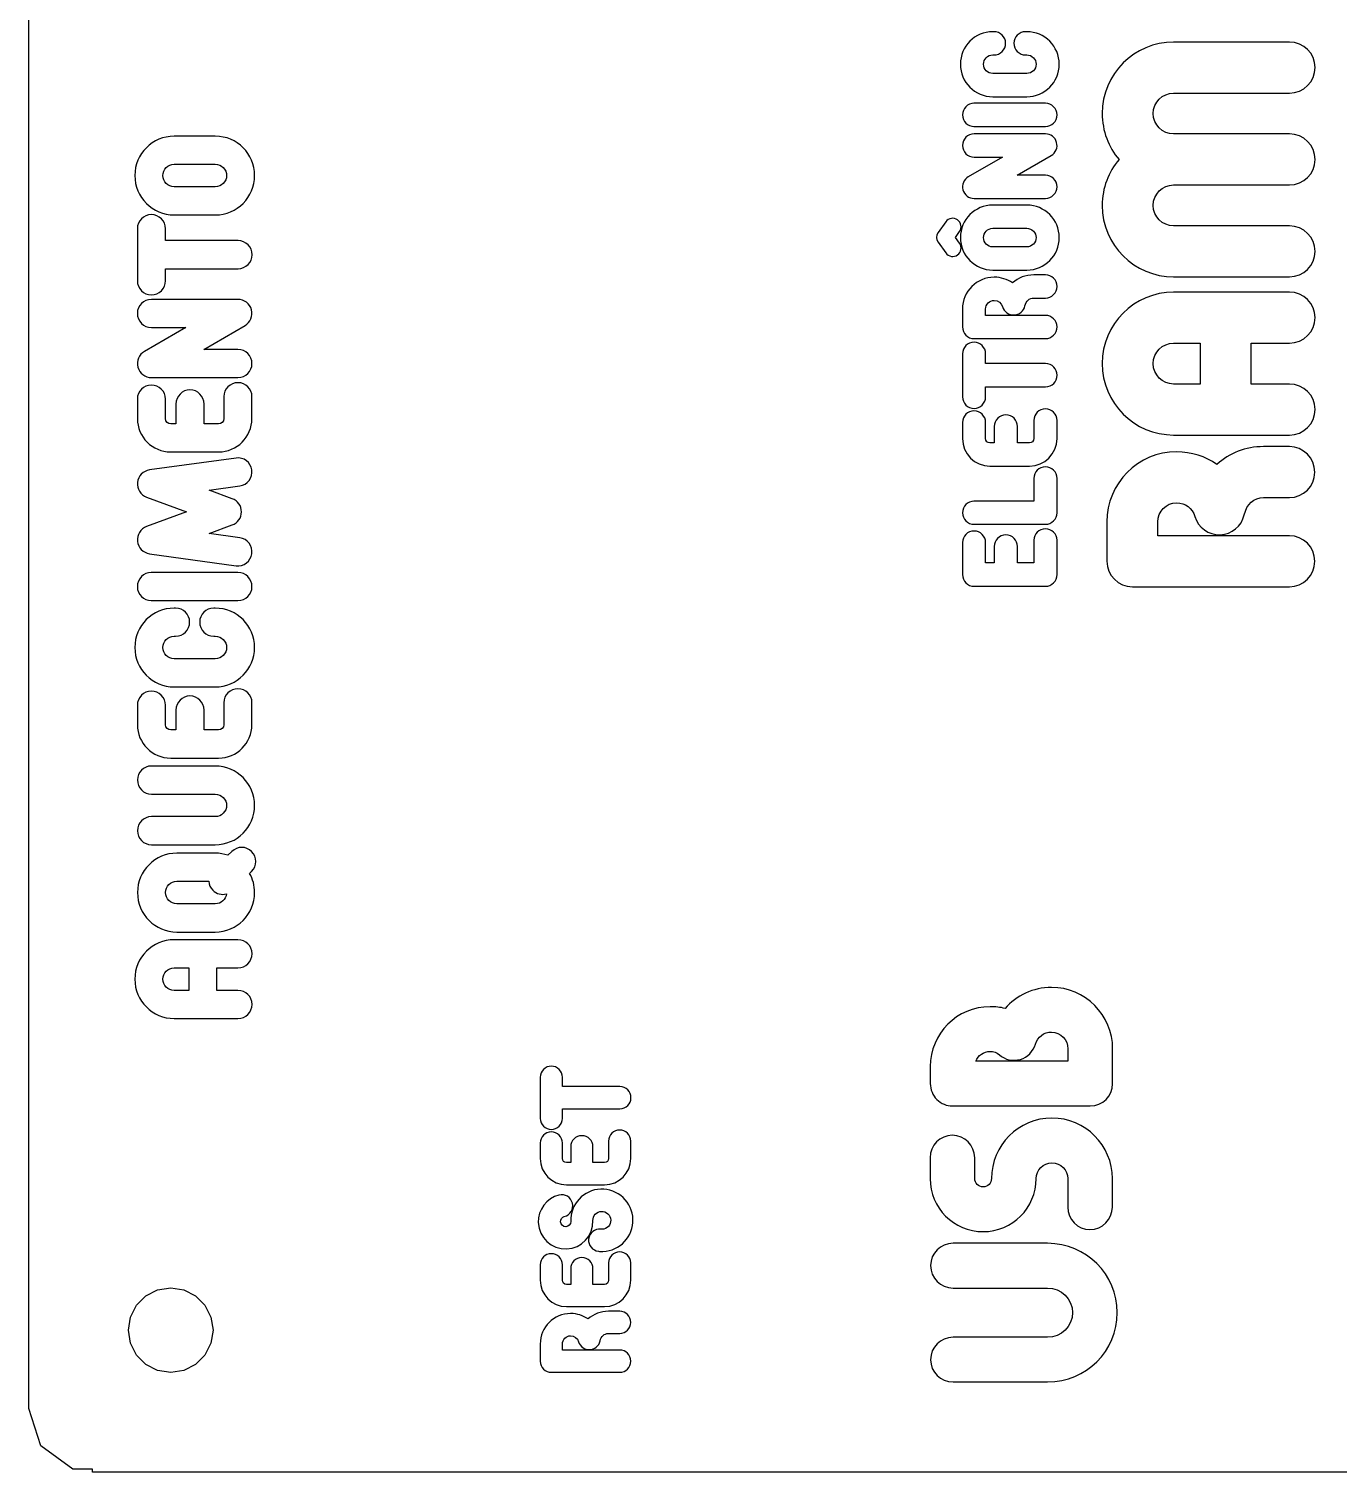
# Model space of a CAD drawing. Extents: x 0 to 215, y 0 to 110.
# Drawn here: x 105.6 to 167.4, y 0.1 to 68.3 of the extents above; entities that cross this region are included whole.
import ezdxf

# ---------------------------------------------------------------- set-up
doc = ezdxf.new("R2010")
doc.units = 0
doc.layers.get('0').update_dxf_attribs({"linetype": 'CONTINUOUS'})

msp = doc.modelspace()

# ---------------------------------------------------------------- linework, layer by layer
at = {"color": 7}
for points in [[(105.578241, 3.142869), (105.578241, 107.142861)], [(151.16479, 68.148922), (151.11211, 68.148922)], [(152.715934, 68.148922), (152.657398, 68.148922)], [(165.123018, 67.661437), (159.651432, 67.661437)], [(151.11211, 67.054338), (151.16479, 67.054338)], [(152.657398, 67.054338), (152.715934, 67.054338)], [(152.715934, 66.176333), (151.11211, 66.176333)], [(153.593938, 64.770976), (153.593938, 64.770976), (150.222393, 64.770976), (150.222393, 64.770976)], [(151.11211, 65.081754), (152.715934, 65.081754)], [(159.651432, 65.253941), (165.123018, 65.253941)], [(150.222393, 63.676395), (153.593938, 63.676395), (153.593938, 63.676395)], [(114.385593, 63.215698), (112.441765, 63.215698)], [(153.599792, 63.324737), (150.228249, 63.324737)], [(165.123018, 63.322793), (159.651432, 63.322793)], [(150.228249, 62.230152), (151.562819, 62.230152), (149.953139, 61.299465)], [(153.599792, 61.375561), (152.265222, 61.375561), (153.874902, 62.306248)], [(112.441765, 61.88907), (114.385593, 61.88907)], [(114.385593, 60.824928), (112.441765, 60.824928)], [(159.651432, 60.915293), (165.123018, 60.915293)], [(150.228249, 60.280979), (153.599792, 60.280979)], [(112.441765, 59.498301), (114.385593, 59.498301)], [(152.715934, 59.963341), (151.11211, 59.963341)], [(110.703668, 58.846954), (110.703668, 56.392338)], [(115.463924, 58.286509), (112.030296, 58.286509), (112.030296, 58.846954)], [(148.89368, 59.178992), (148.530773, 58.6756)], [(149.53755, 58.166356), (149.344388, 58.441463), (149.53755, 58.71072)], [(151.11211, 58.868762), (152.715934, 58.868762)], [(165.123018, 58.984142), (159.651432, 58.984142)], [(148.530773, 58.207331), (148.89368, 57.70394)], [(152.715934, 57.990751), (151.11211, 57.990751)], [(112.030296, 56.392338), (112.030296, 56.959878), (115.463924, 56.959878)], [(151.11211, 56.896172), (152.715934, 56.896172)], [(153.599792, 56.67027), (153.043723, 56.67027)], [(159.651432, 56.576643), (165.123018, 56.576643)], [(115.456829, 55.512095), (111.370528, 55.512095)], [(153.043723, 55.575685), (153.599792, 55.575685)], [(165.123018, 55.854676), (159.651432, 55.854676)], [(149.678032, 55.054737), (149.678032, 54.211852)], [(153.599792, 54.756219), (150.772611, 54.756219), (150.772611, 55.054737)], [(111.370528, 54.185464), (112.988023, 54.185464), (111.037097, 53.057476)], [(115.456829, 53.1497), (113.839335, 53.1497), (115.790261, 54.277692)], [(150.228249, 53.661635), (153.599792, 53.661635)], [(159.651432, 53.447177), (160.90024, 53.447177), (160.90024, 51.516029)], [(165.123018, 51.516029), (163.307739, 51.516029), (163.307739, 53.447177), (165.123018, 53.447177)], [(149.678032, 52.940481), (149.678032, 50.915214)], [(153.605648, 52.478065), (150.772611, 52.478065), (150.772611, 52.940481)], [(111.370528, 51.823072), (115.456829, 51.823072)], [(150.772611, 50.915214), (150.772611, 51.383483), (153.605648, 51.383483)], [(160.90024, 51.516029), (159.651432, 51.516029)], [(110.703668, 50.806929), (110.703668, 49.884674)], [(112.030296, 49.884674), (112.030296, 50.806929)], [(112.526894, 50.572817), (112.526894, 49.636375), (112.278595, 49.636375)], [(114.541667, 49.636375), (113.853525, 49.636375), (113.853525, 50.572817)], [(114.789966, 50.920438), (114.789966, 49.884674)], [(116.116597, 49.884674), (116.116597, 50.920438)], [(153.049577, 49.795848), (153.049577, 48.941253)], [(154.144159, 48.941253), (154.144159, 49.795848)], [(149.678032, 49.702192), (149.678032, 48.941253)], [(150.772611, 48.941253), (150.772611, 49.702192)], [(151.182349, 49.509031), (151.182349, 48.736385), (150.977479, 48.736385)], [(152.844709, 48.736385), (152.276931, 48.736385), (152.276931, 49.509031)], [(159.651432, 49.108529), (165.123018, 49.108529)], [(165.123018, 48.560166), (163.899957, 48.560166)], [(115.364602, 48.018548), (111.278303, 47.458102)], [(112.278595, 48.309744), (114.541667, 48.309744)], [(153.049577, 47.058752), (153.049577, 45.987586), (150.222393, 45.987586)], [(150.977479, 47.641804), (152.844709, 47.641804)], [(154.144159, 45.437366), (154.144159, 47.058752)], [(115.187248, 46.103094), (114.094729, 46.507468), (115.541959, 46.706107)], [(111.136416, 46.181131), (113.030587, 45.478799), (111.136416, 44.783561)], [(163.899957, 46.152666), (165.123018, 46.152666)], [(156.497223, 45.006853), (156.497223, 43.152949)], [(165.123018, 44.35026), (158.90472, 44.35026), (158.90472, 45.006853)], [(115.541959, 44.258586), (114.094729, 44.457225), (115.187248, 44.861599)], [(150.222393, 44.893004), (153.593938, 44.893004)], [(149.678032, 44.032559), (149.678032, 42.516532)], [(151.182349, 43.839395), (151.182349, 43.06675), (150.772611, 43.06675), (150.772611, 44.032559)], [(153.049577, 44.137919), (153.049577, 43.06675), (152.276931, 43.06675), (152.276931, 43.839395)], [(154.144159, 42.516532), (154.144159, 44.137919)], [(111.278303, 43.50659), (115.364602, 42.93905)], [(115.449734, 42.619143), (115.449734, 42.619143), (111.363433, 42.619143), (111.363433, 42.619143)], [(150.222393, 41.966317), (153.593938, 41.966317)], [(157.707409, 41.942763), (165.123018, 41.942763)], [(111.363433, 41.292515), (115.449734, 41.292515), (115.449734, 41.292515)], [(112.505612, 40.93525), (112.441765, 40.93525)], [(114.385593, 40.93525), (114.31465, 40.93525)], [(112.441765, 39.608622), (112.505612, 39.608622)], [(114.31465, 39.608622), (114.385593, 39.608622)], [(114.385593, 38.54448), (112.441765, 38.54448)], [(112.441765, 37.217852), (114.385593, 37.217852)], [(110.703668, 36.355122), (110.703668, 35.432867)], [(112.030296, 35.432867), (112.030296, 36.355122)], [(112.526894, 36.121013), (112.526894, 35.184568), (112.278595, 35.184568)], [(114.541667, 35.184568), (113.853525, 35.184568), (113.853525, 36.121013)], [(114.789966, 36.468631), (114.789966, 35.432867)], [(116.116597, 35.432867), (116.116597, 36.468631)], [(114.385593, 33.481388), (111.370528, 33.481388), (111.370528, 33.481388)], [(112.278595, 33.857938), (114.541667, 33.857938)], [(111.370528, 32.15476), (111.370528, 32.15476), (114.385593, 32.15476)], [(114.385593, 31.090619), (111.370528, 31.090619), (111.370528, 31.090619)], [(111.370528, 29.763991), (114.385593, 29.763991)], [(114.385593, 29.36549), (112.569462, 29.36549)], [(115.165962, 29.443528), (114.981513, 29.266171)], [(112.569462, 28.038862), (114.080539, 28.038862)], [(116.003087, 28.407764), (116.102407, 28.507083)], [(114.385593, 26.974721), (112.569462, 26.974721)], [(115.456829, 25.278636), (112.441765, 25.278636)], [(112.569462, 25.640998), (114.385593, 25.640998)], [(112.441765, 23.952008), (113.129907, 23.952008), (113.129907, 22.887867)], [(115.456829, 22.887867), (114.456538, 22.887867), (114.456538, 23.952008), (115.456829, 23.952008)], [(113.129907, 22.887867), (112.441765, 22.887867)], [(112.441765, 21.561239), (115.456829, 21.561239)], [(154.66121, 20.128126), (154.66121, 19.541103), (150.314987, 19.541103)], [(156.772232, 18.479948), (156.772232, 20.128126)], [(148.15881, 19.292748), (148.15881, 18.491237)], [(129.733201, 18.785532), (129.733201, 16.845362)], [(133.495788, 18.342556), (130.781798, 18.342556), (130.781798, 18.785532)], [(130.781798, 16.845362), (130.781798, 17.293982), (133.495788, 17.293982)], [(149.208676, 17.43007), (155.711076, 17.43007)], [(129.733201, 15.683312), (129.733201, 14.95436)], [(130.781798, 14.95436), (130.781798, 15.683312)], [(132.963065, 15.77303), (132.963065, 14.95436)], [(134.011662, 14.95436), (134.011662, 15.77303)], [(131.174312, 15.498287), (131.174312, 14.758103), (130.978027, 14.758103)], [(132.766808, 14.758103), (132.222881, 14.758103), (132.222881, 15.498287)], [(148.147518, 14.984614), (148.147518, 14.002481)], [(150.258543, 14.002481), (150.258543, 14.984614), (150.258543, 14.984614)], [(130.978027, 13.709506), (132.766808, 13.709506)], [(154.649921, 14.002481), (154.649921, 12.659103), (154.649921, 12.659103)], [(156.760943, 12.659103), (156.760943, 12.659103), (156.760943, 14.002481)], [(130.619153, 13.223378), (130.619153, 13.223378)], [(130.871488, 12.208423), (130.871488, 12.208423)], [(132.598603, 11.614091), (132.598603, 11.614091)], [(153.701651, 10.946353), (149.231251, 10.946353)], [(129.733201, 9.93357), (129.733201, 9.20459)], [(130.781798, 9.20459), (130.781798, 9.93357)], [(131.174312, 9.748517), (131.174312, 9.008333), (130.978027, 9.008333)], [(132.766808, 9.008333), (132.222881, 9.008333), (132.222881, 9.748517)], [(132.963065, 10.023289), (132.963065, 9.20459)], [(134.011662, 9.20459), (134.011662, 10.023289)], [(110.660239, 8.018879), (111.102242, 8.460867)], [(111.102242, 8.460867), (111.66024, 8.744867)], [(111.66024, 8.744867), (112.278242, 8.842855)], [(112.278242, 8.842855), (112.896241, 8.744867)], [(112.896241, 8.744867), (113.454242, 8.460867)], [(113.454242, 8.460867), (113.896242, 8.018879)], [(149.231251, 8.835331), (153.701651, 8.835331)], [(110.376242, 7.460869), (110.660239, 8.018879)], [(113.896242, 8.018879), (114.180242, 7.460869)], [(130.978027, 7.959765), (132.766808, 7.959765)], [(133.490143, 7.73774), (132.957477, 7.73774)], [(110.27824, 6.842859), (110.376242, 7.460869)], [(110.376242, 6.224877), (110.27824, 6.842859)], [(114.180242, 7.460869), (114.278241, 6.842859)], [(114.278241, 6.842859), (114.180242, 6.224877)], [(110.660239, 5.666867), (110.376242, 6.224877)], [(114.180242, 6.224877), (113.896242, 5.666867)], [(129.733201, 6.19009), (129.733201, 5.382624)], [(133.490143, 5.904114), (130.781798, 5.904114), (130.781798, 6.19009)], [(132.957477, 6.689144), (133.490143, 6.689144)], [(153.701651, 6.50982), (149.231251, 6.50982)], [(111.102242, 5.224879), (110.660239, 5.666867)], [(113.896242, 5.666867), (113.454242, 5.224879)], [(111.66024, 4.940879), (111.102242, 5.224879)], [(112.278242, 4.842863), (111.66024, 4.940879)], [(112.896241, 4.940879), (112.278242, 4.842863)], [(113.454242, 5.224879), (112.896241, 4.940879)], [(130.260279, 4.855518), (133.490143, 4.855518)], [(149.231251, 4.398797), (153.701651, 4.398797)], [(106.15124, 1.379855), (105.578241, 3.142869)], [(107.65124, 0.289856), (106.15124, 1.379855)], [(108.578241, 0.289856), (107.65124, 0.289856)], [(108.578241, 0.142875), (108.578241, 0.289856)], [(211.578241, 0.142875), (108.578241, 0.142875)]]:
    msp.add_lwpolyline(points, dxfattribs=at)
for points in [[(151.11211, 68.148922), (150.263369, 68.148922), (149.578523, 67.464074), (149.578523, 66.615335)], [(151.715007, 67.604555), (151.715007, 67.903079), (151.469163, 68.148922), (151.16479, 68.148922)], [(152.657398, 68.148922), (152.353024, 68.148922), (152.10718, 67.903079), (152.10718, 67.604555)], [(154.249518, 66.615335), (154.249518, 67.464074), (153.558816, 68.148922), (152.715934, 68.148922)], [(151.16479, 67.054338), (151.469163, 67.054338), (151.715007, 67.300181), (151.715007, 67.604555)], [(152.10718, 67.604555), (152.10718, 67.300181), (152.353024, 67.054338), (152.657398, 67.054338)], [(159.651432, 67.661437), (157.797528, 67.661437), (156.278357, 66.155141), (156.278357, 64.288365)], [(166.333204, 66.464126), (166.333204, 67.120716), (165.792483, 67.661437), (165.123018, 67.661437)], [(150.673105, 66.615335), (150.673105, 66.855326), (150.866266, 67.054338), (151.11211, 67.054338)], [(152.715934, 67.054338), (152.955921, 67.054338), (153.154939, 66.855326), (153.154939, 66.615335)], [(149.578523, 66.615335), (149.578523, 65.772453), (150.263369, 65.081754), (151.11211, 65.081754)], [(151.11211, 66.176333), (150.866266, 66.176333), (150.673105, 66.375348), (150.673105, 66.615335)], [(152.715934, 65.081754), (153.558816, 65.081754), (154.249518, 65.772453), (154.249518, 66.615335)], [(153.154939, 66.615335), (153.154939, 66.375348), (152.955921, 66.176333), (152.715934, 66.176333)], [(165.123018, 65.253941), (165.792483, 65.253941), (166.333204, 65.794664), (166.333204, 66.464126)], [(150.222393, 64.770976), (149.923875, 64.770976), (149.678032, 64.525133), (149.678032, 64.220756)], [(154.144159, 64.220756), (154.144159, 64.525133), (153.898315, 64.770976), (153.593938, 64.770976)], [(158.685857, 64.288365), (158.685857, 64.816211), (159.123586, 65.253941), (159.651432, 65.253941)], [(149.678032, 64.220756), (149.678032, 63.916385), (149.923875, 63.676395), (150.222393, 63.676395)], [(153.593938, 63.676395), (153.898315, 63.676395), (154.144159, 63.916385), (154.144159, 64.220756)], [(156.278357, 64.288365), (156.278357, 63.464412), (156.574467, 62.704822), (157.076563, 62.112607)], [(159.651432, 63.322793), (159.123586, 63.322793), (158.685857, 63.760519), (158.685857, 64.288365)], [(112.441765, 63.215698), (111.420191, 63.215698), (110.583063, 62.385668), (110.583063, 61.356999)], [(116.244294, 61.356999), (116.244294, 62.385668), (115.414262, 63.215698), (114.385593, 63.215698)], [(150.228249, 63.324737), (149.923875, 63.324737), (149.678032, 63.078893), (149.678032, 62.78037)], [(149.678032, 62.78037), (149.678032, 62.475996), (149.923875, 62.230152), (150.228249, 62.230152)], [(154.126599, 62.920852), (154.062207, 63.160839), (153.845635, 63.324737), (153.599792, 63.324737)], [(153.874902, 62.306248), (154.085623, 62.429167), (154.190985, 62.680864), (154.126599, 62.920852)], [(166.333204, 62.112607), (166.333204, 62.782069), (165.792483, 63.322793), (165.123018, 63.322793)], [(157.076563, 62.112607), (156.574467, 61.533261), (156.278357, 60.773677), (156.278357, 59.949718)], [(165.123018, 60.915293), (165.792483, 60.915293), (166.333204, 61.456014), (166.333204, 62.112607)], [(110.583063, 61.356999), (110.583063, 60.335425), (111.420191, 59.498301), (112.441765, 59.498301)], [(111.909694, 61.356999), (111.909694, 61.647863), (112.150898, 61.88907), (112.441765, 61.88907)], [(112.441765, 60.824928), (112.150898, 60.824928), (111.909694, 61.066135), (111.909694, 61.356999)], [(114.385593, 61.88907), (114.676459, 61.88907), (114.917663, 61.647863), (114.917663, 61.356999)], [(114.385593, 59.498301), (115.414262, 59.498301), (116.244294, 60.335425), (116.244294, 61.356999)], [(114.917663, 61.356999), (114.917663, 61.066135), (114.676459, 60.824928), (114.385593, 60.824928)], [(154.144159, 60.825343), (154.144159, 61.12972), (153.898315, 61.375561), (153.599792, 61.375561)], [(149.953139, 61.299465), (149.742418, 61.176546), (149.637059, 60.924849), (149.701445, 60.684862)], [(149.701445, 60.684862), (149.765834, 60.444877), (149.982408, 60.280979), (150.228249, 60.280979)], [(153.599792, 60.280979), (153.898315, 60.280979), (154.144159, 60.52682), (154.144159, 60.825343)], [(158.685857, 59.949718), (158.685857, 60.477567), (159.123586, 60.915293), (159.651432, 60.915293)], [(111.370528, 59.513817), (111.001627, 59.513817), (110.703668, 59.215858), (110.703668, 58.846954)], [(112.030296, 58.846954), (112.030296, 59.215858), (111.732337, 59.513817), (111.370528, 59.513817)], [(149.449753, 59.266794), (149.268296, 59.395563), (149.022452, 59.35459), (148.89368, 59.178992)], [(151.11211, 59.963341), (150.269225, 59.963341), (149.578523, 59.278497), (149.578523, 58.429756)], [(154.249518, 58.429756), (154.249518, 59.278497), (153.564672, 59.963341), (152.715934, 59.963341)], [(156.278357, 59.949718), (156.278357, 58.082945), (157.797528, 56.576643), (159.651432, 56.576643)], [(159.651432, 58.984142), (159.123586, 58.984142), (158.685857, 59.408997), (158.685857, 59.949718)], [(148.530773, 58.6756), (148.431264, 58.535118), (148.431264, 58.347813), (148.530773, 58.207331)], [(149.53755, 58.71072), (149.666325, 58.892175), (149.625352, 59.138016), (149.449753, 59.266794)], [(150.673105, 58.429756), (150.673105, 58.669747), (150.872119, 58.868762), (151.11211, 58.868762)], [(152.715934, 58.868762), (152.955921, 58.868762), (153.154939, 58.669747), (153.154939, 58.429756)], [(166.333204, 57.773957), (166.333204, 58.443422), (165.792483, 58.984142), (165.123018, 58.984142)], [(116.123689, 57.619646), (116.123689, 57.988547), (115.832825, 58.286509), (115.463924, 58.286509)], [(149.449753, 57.610285), (149.625352, 57.73906), (149.666325, 57.990757), (149.53755, 58.166356)], [(149.578523, 58.429756), (149.578523, 57.586874), (150.269225, 56.896172), (151.11211, 56.896172)], [(151.11211, 57.990751), (150.872119, 57.990751), (150.673105, 58.189772), (150.673105, 58.429756)], [(152.715934, 56.896172), (153.564672, 56.896172), (154.249518, 57.586874), (154.249518, 58.429756)], [(153.154939, 58.429756), (153.154939, 58.189772), (152.955921, 57.990751), (152.715934, 57.990751)], [(115.463924, 56.959878), (115.832825, 56.959878), (116.123689, 57.25784), (116.123689, 57.619646)], [(148.89368, 57.70394), (149.022452, 57.522483), (149.268296, 57.487366), (149.449753, 57.610285)], [(165.123018, 56.576643), (165.792483, 56.576643), (166.333204, 57.117369), (166.333204, 57.773957)], [(151.176496, 56.559058), (150.351171, 56.559058), (149.678032, 55.885918), (149.678032, 55.054737)], [(152.042794, 56.289798), (151.796953, 56.459549), (151.49843, 56.559058), (151.176496, 56.559058)], [(153.043723, 56.67027), (152.657398, 56.67027), (152.312048, 56.529788), (152.042794, 56.289798)], [(154.144159, 56.120053), (154.144159, 56.424426), (153.898315, 56.67027), (153.599792, 56.67027)], [(110.703668, 56.392338), (110.703668, 56.023437), (111.001627, 55.725475), (111.370528, 55.725475)], [(111.370528, 55.725475), (111.732337, 55.725475), (112.030296, 56.023437), (112.030296, 56.392338)], [(153.599792, 55.575685), (153.898315, 55.575685), (154.144159, 55.821529), (154.144159, 56.120053)], [(111.370528, 55.512095), (111.001627, 55.512095), (110.703668, 55.214133), (110.703668, 54.852327)], [(116.095312, 55.022589), (116.017277, 55.313453), (115.754788, 55.512095), (115.456829, 55.512095)], [(150.772611, 55.054737), (150.772611, 55.283021), (150.954068, 55.464473), (151.176496, 55.464473)], [(151.176496, 55.464473), (151.363804, 55.464473), (151.515993, 55.347407), (151.568672, 55.171808)], [(152.113034, 54.77963), (152.358877, 54.7855), (152.575455, 54.961087), (152.628132, 55.206928)], [(152.628132, 55.206928), (152.680811, 55.435209), (152.838856, 55.575685), (153.043723, 55.575685)], [(159.651432, 55.854676), (157.797528, 55.854676), (156.278357, 54.34838), (156.278357, 52.481604)], [(166.333204, 54.657365), (166.333204, 55.313955), (165.792483, 55.854676), (165.123018, 55.854676)], [(110.703668, 54.852327), (110.703668, 54.483426), (111.001627, 54.185464), (111.370528, 54.185464)], [(115.790261, 54.277692), (116.045652, 54.426671), (116.173349, 54.731725), (116.095312, 55.022589)], [(151.568672, 55.171808), (151.638912, 54.931818), (151.861342, 54.773776), (152.113034, 54.77963)], [(154.144159, 54.211852), (154.144159, 54.516229), (153.898315, 54.756219), (153.599792, 54.756219)], [(165.123018, 53.447177), (165.792483, 53.447177), (166.333204, 53.9879), (166.333204, 54.657365)], [(149.678032, 54.211852), (149.678032, 53.907478), (149.923875, 53.661635), (150.228249, 53.661635)], [(153.599792, 53.661635), (153.898315, 53.661635), (154.144159, 53.907478), (154.144159, 54.211852)], [(150.228249, 53.490698), (149.923875, 53.490698), (149.678032, 53.244857), (149.678032, 52.940481)], [(150.772611, 52.940481), (150.772611, 53.244857), (150.52677, 53.490698), (150.228249, 53.490698)], [(158.685857, 52.481604), (158.685857, 53.022325), (159.123586, 53.447177), (159.651432, 53.447177)], [(111.037097, 53.057476), (110.781705, 52.908496), (110.654008, 52.603442), (110.732043, 52.312578)], [(116.116597, 52.48284), (116.116597, 52.851741), (115.818635, 53.1497), (115.456829, 53.1497)], [(115.456829, 51.823072), (115.818635, 51.823072), (116.116597, 52.121031), (116.116597, 52.48284)], [(154.150009, 51.92785), (154.150009, 52.232221), (153.910024, 52.478065), (153.605648, 52.478065)], [(156.278357, 52.481604), (156.278357, 50.627703), (157.797528, 49.108529), (159.651432, 49.108529)], [(159.651432, 51.516029), (159.123586, 51.516029), (158.685857, 51.953758), (158.685857, 52.481604)], [(110.732043, 52.312578), (110.81008, 52.021712), (111.072569, 51.823072), (111.370528, 51.823072)], [(153.605648, 51.383483), (153.910024, 51.383483), (154.150009, 51.629327), (154.150009, 51.92785)], [(111.363433, 51.466696), (111.001627, 51.466696), (110.703668, 51.168737), (110.703668, 50.806929)], [(112.030296, 50.806929), (112.030296, 51.168737), (111.732337, 51.466696), (111.363433, 51.466696)], [(113.186662, 51.23968), (112.824853, 51.23968), (112.526894, 50.941721), (112.526894, 50.572817)], [(113.853525, 50.572817), (113.853525, 50.941721), (113.555563, 51.23968), (113.186662, 51.23968)], [(115.449734, 51.580203), (115.087928, 51.580203), (114.789966, 51.282244), (114.789966, 50.920438)], [(116.116597, 50.920438), (116.116597, 51.282244), (115.818635, 51.580203), (115.449734, 51.580203)], [(166.333204, 50.318718), (166.333204, 50.975305), (165.792483, 51.516029), (165.123018, 51.516029)], [(149.678032, 50.915214), (149.678032, 50.610841), (149.923875, 50.364997), (150.228249, 50.364997)], [(150.228249, 50.364997), (150.52677, 50.364997), (150.772611, 50.610841), (150.772611, 50.915214)], [(110.703668, 49.884674), (110.703668, 49.01208), (111.406, 48.309744), (112.278595, 48.309744)], [(112.278595, 49.636375), (112.143803, 49.636375), (112.030296, 49.742787), (112.030296, 49.884674)], [(114.789966, 49.884674), (114.789966, 49.742787), (114.676459, 49.636375), (114.541667, 49.636375)], [(114.541667, 48.309744), (115.407167, 48.309744), (116.116597, 49.01208), (116.116597, 49.884674)], [(150.222393, 50.246554), (149.923875, 50.246554), (149.678032, 50.000716), (149.678032, 49.702192)], [(150.772611, 49.702192), (150.772611, 50.000716), (150.52677, 50.246554), (150.222393, 50.246554)], [(151.726714, 50.059249), (151.42819, 50.059249), (151.182349, 49.813408), (151.182349, 49.509031)], [(152.276931, 49.509031), (152.276931, 49.813408), (152.03109, 50.059249), (151.726714, 50.059249)], [(153.593938, 50.340209), (153.295421, 50.340209), (153.049577, 50.094371), (153.049577, 49.795848)], [(154.144159, 49.795848), (154.144159, 50.094371), (153.898315, 50.340209), (153.593938, 50.340209)], [(165.123018, 49.108529), (165.792483, 49.108529), (166.333204, 49.649253), (166.333204, 50.318718)], [(149.678032, 48.941253), (149.678032, 48.22129), (150.257516, 47.641804), (150.977479, 47.641804)], [(150.977479, 48.736385), (150.866266, 48.736385), (150.772611, 48.824188), (150.772611, 48.941253)], [(153.049577, 48.941253), (153.049577, 48.824188), (152.955921, 48.736385), (152.844709, 48.736385)], [(152.844709, 47.641804), (153.558816, 47.641804), (154.144159, 48.22129), (154.144159, 48.941253)], [(163.899957, 48.560166), (163.050254, 48.560166), (162.290664, 48.251181), (161.698449, 47.723335)], [(166.320332, 47.349977), (166.320332, 48.019442), (165.779611, 48.560166), (165.123018, 48.560166)], [(116.109502, 47.458102), (116.059842, 47.819908), (115.726411, 48.075302), (115.364602, 48.018548)], [(159.793048, 48.315553), (157.977772, 48.315553), (156.497223, 46.835004), (156.497223, 45.006853)], [(161.698449, 47.723335), (161.157728, 48.096689), (160.501138, 48.315553), (159.793048, 48.315553)], [(111.278303, 47.458102), (110.973249, 47.415535), (110.739138, 47.174331), (110.703668, 46.869277)], [(115.541959, 46.706107), (115.903768, 46.755767), (116.159162, 47.089198), (116.109502, 47.458102)], [(153.593938, 47.608973), (153.289567, 47.608973), (153.049577, 47.363129), (153.049577, 47.058752)], [(154.144159, 47.058752), (154.144159, 47.363129), (153.898315, 47.608973), (153.593938, 47.608973)], [(165.123018, 46.152666), (165.779611, 46.152666), (166.320332, 46.69339), (166.320332, 47.349977)], [(110.703668, 46.869277), (110.67529, 46.571318), (110.852647, 46.280451), (111.136416, 46.181131)], [(115.619996, 45.478799), (115.619996, 45.76257), (115.449734, 46.01087), (115.187248, 46.103094)], [(150.222393, 45.987586), (149.923875, 45.987586), (149.678032, 45.741742), (149.678032, 45.437366)], [(158.90472, 45.006853), (158.90472, 45.508949), (159.303824, 45.908053), (159.793048, 45.908053)], [(159.793048, 45.908053), (160.205028, 45.908053), (160.539757, 45.650568), (160.655629, 45.264338)], [(162.985882, 45.341585), (163.101748, 45.843681), (163.449358, 46.152666), (163.899957, 46.152666)], [(115.187248, 44.861599), (115.449734, 44.953823), (115.619996, 45.202122), (115.619996, 45.478799)], [(149.678032, 45.437366), (149.678032, 45.138848), (149.923875, 44.893004), (150.222393, 44.893004)], [(153.593938, 44.893004), (153.898315, 44.893004), (154.144159, 45.138848), (154.144159, 45.437366)], [(160.655629, 45.264338), (160.810121, 44.736492), (161.299347, 44.388885), (161.85294, 44.401757)], [(161.85294, 44.401757), (162.393661, 44.414626), (162.870013, 44.800864), (162.985882, 45.341585)], [(111.136416, 44.783561), (110.852647, 44.677147), (110.67529, 44.393375), (110.703668, 44.088321)], [(150.222393, 44.576924), (149.923875, 44.576924), (149.678032, 44.33108), (149.678032, 44.032559)], [(150.772611, 44.032559), (150.772611, 44.33108), (150.52677, 44.576924), (150.222393, 44.576924)], [(151.726714, 44.389616), (151.422337, 44.389616), (151.182349, 44.143772), (151.182349, 43.839395)], [(152.276931, 43.839395), (152.276931, 44.143772), (152.03109, 44.389616), (151.726714, 44.389616)], [(153.593938, 44.682283), (153.289567, 44.682283), (153.049577, 44.436442), (153.049577, 44.137919)], [(154.144159, 44.137919), (154.144159, 44.436442), (153.898315, 44.682283), (153.593938, 44.682283)], [(166.320332, 43.152949), (166.320332, 43.822414), (165.779611, 44.35026), (165.123018, 44.35026)], [(110.703668, 44.088321), (110.739138, 43.790362), (110.973249, 43.549158), (111.278303, 43.50659)], [(116.109502, 43.50659), (116.159162, 43.868399), (115.903768, 44.208926), (115.541959, 44.258586)], [(115.364602, 42.93905), (115.726411, 42.88939), (116.059842, 43.144784), (116.109502, 43.50659)], [(156.497223, 43.152949), (156.497223, 42.483484), (157.037944, 41.942763), (157.707409, 41.942763)], [(165.123018, 41.942763), (165.779611, 41.942763), (166.320332, 42.483484), (166.320332, 43.152949)], [(111.363433, 42.619143), (111.001627, 42.619143), (110.703668, 42.321184), (110.703668, 41.95228)], [(116.116597, 41.95228), (116.116597, 42.321184), (115.818635, 42.619143), (115.449734, 42.619143)], [(149.678032, 42.516532), (149.678032, 42.212161), (149.923875, 41.966317), (150.222393, 41.966317)], [(153.593938, 41.966317), (153.898315, 41.966317), (154.144159, 42.212161), (154.144159, 42.516532)], [(110.703668, 41.95228), (110.703668, 41.583379), (111.001627, 41.292515), (111.363433, 41.292515)], [(115.449734, 41.292515), (115.818635, 41.292515), (116.116597, 41.583379), (116.116597, 41.95228)], [(112.441765, 40.93525), (111.413096, 40.93525), (110.583063, 40.10522), (110.583063, 39.076551)], [(113.172475, 40.275485), (113.172475, 40.637291), (112.874513, 40.93525), (112.505612, 40.93525)], [(114.31465, 40.93525), (113.945749, 40.93525), (113.64779, 40.637291), (113.64779, 40.275485)], [(116.244294, 39.076551), (116.244294, 40.10522), (115.407167, 40.93525), (114.385593, 40.93525)], [(112.505612, 39.608622), (112.874513, 39.608622), (113.172475, 39.906581), (113.172475, 40.275485)], [(113.64779, 40.275485), (113.64779, 39.906581), (113.945749, 39.608622), (114.31465, 39.608622)], [(111.909694, 39.076551), (111.909694, 39.367418), (112.143806, 39.608622), (112.441765, 39.608622)], [(114.385593, 39.608622), (114.676459, 39.608622), (114.917663, 39.367418), (114.917663, 39.076551)], [(110.583063, 39.076551), (110.583063, 38.054977), (111.413096, 37.217852), (112.441765, 37.217852)], [(112.441765, 38.54448), (112.143806, 38.54448), (111.909694, 38.785687), (111.909694, 39.076551)], [(114.385593, 37.217852), (115.407167, 37.217852), (116.244294, 38.054977), (116.244294, 39.076551)], [(114.917663, 39.076551), (114.917663, 38.785687), (114.676459, 38.54448), (114.385593, 38.54448)], [(111.363433, 37.014889), (111.001627, 37.014889), (110.703668, 36.71693), (110.703668, 36.355122)], [(112.030296, 36.355122), (112.030296, 36.71693), (111.732337, 37.014889), (111.363433, 37.014889)], [(115.449734, 37.128399), (115.087928, 37.128399), (114.789966, 36.830437), (114.789966, 36.468631)], [(116.116597, 36.468631), (116.116597, 36.830437), (115.818635, 37.128399), (115.449734, 37.128399)], [(113.186662, 36.787873), (112.824853, 36.787873), (112.526894, 36.489914), (112.526894, 36.121013)], [(113.853525, 36.121013), (113.853525, 36.489914), (113.555563, 36.787873), (113.186662, 36.787873)], [(110.703668, 35.432867), (110.703668, 34.560273), (111.406, 33.857938), (112.278595, 33.857938)], [(112.278595, 35.184568), (112.143803, 35.184568), (112.030296, 35.290983), (112.030296, 35.432867)], [(114.789966, 35.432867), (114.789966, 35.290983), (114.676459, 35.184568), (114.541667, 35.184568)], [(114.541667, 33.857938), (115.407167, 33.857938), (116.116597, 34.560273), (116.116597, 35.432867)], [(111.370528, 33.481388), (111.001627, 33.481388), (110.71076, 33.183429), (110.71076, 32.82162)], [(116.244294, 31.62269), (116.244294, 32.644263), (115.407167, 33.481388), (114.385593, 33.481388)], [(110.71076, 32.82162), (110.71076, 32.452719), (111.001627, 32.15476), (111.370528, 32.15476)], [(114.385593, 32.15476), (114.676459, 32.15476), (114.917663, 31.913553), (114.917663, 31.62269)], [(114.385593, 29.763991), (115.407167, 29.763991), (116.244294, 30.594021), (116.244294, 31.62269)], [(114.917663, 31.62269), (114.917663, 31.331823), (114.676459, 31.090619), (114.385593, 31.090619)], [(111.370528, 31.090619), (111.001627, 31.090619), (110.71076, 30.79266), (110.71076, 30.423756)], [(110.71076, 30.423756), (110.71076, 30.06195), (111.001627, 29.763991), (111.370528, 29.763991)], [(112.569462, 29.36549), (111.540793, 29.36549), (110.71076, 28.528366), (110.71076, 27.506792)], [(114.981513, 29.266171), (114.797061, 29.330021), (114.591327, 29.36549), (114.385593, 29.36549)], [(116.102407, 29.443528), (115.83992, 29.706017), (115.421357, 29.706017), (115.165962, 29.443528)], [(116.293954, 28.975307), (116.293954, 29.145569), (116.230104, 29.315831), (116.102407, 29.443528)], [(116.102407, 28.507083), (116.230104, 28.63478), (116.293954, 28.805045), (116.293954, 28.975307)], [(112.037391, 27.506792), (112.037391, 27.797658), (112.278595, 28.038862), (112.569462, 28.038862)], [(114.080539, 28.038862), (114.087622, 27.882788), (114.151484, 27.733808), (114.272086, 27.613206)], [(116.244294, 27.506792), (116.244294, 27.833128), (116.159162, 28.145277), (116.003087, 28.407764)], [(110.71076, 27.506792), (110.71076, 26.478123), (111.540793, 25.640998), (112.569462, 25.640998)], [(112.569462, 26.974721), (112.278595, 26.974721), (112.037391, 27.208833), (112.037391, 27.506792)], [(114.272086, 27.613206), (114.442348, 27.442945), (114.690647, 27.38619), (114.910571, 27.442945)], [(114.385593, 25.640998), (115.407167, 25.640998), (116.244294, 26.478123), (116.244294, 27.506792)], [(114.910571, 27.442945), (114.882194, 27.180455), (114.655177, 26.974721), (114.385593, 26.974721)], [(112.441765, 25.278636), (111.420191, 25.278636), (110.583063, 24.448606), (110.583063, 23.419937)], [(116.123689, 24.618868), (116.123689, 24.980677), (115.82573, 25.278636), (115.456829, 25.278636)], [(115.456829, 23.952008), (115.82573, 23.952008), (116.123689, 24.249967), (116.123689, 24.618868)], [(111.909694, 23.419937), (111.909694, 23.717896), (112.150898, 23.952008), (112.441765, 23.952008)], [(110.583063, 23.419937), (110.583063, 22.398363), (111.420191, 21.561239), (112.441765, 21.561239)], [(112.441765, 22.887867), (112.150898, 22.887867), (111.909694, 23.129073), (111.909694, 23.419937)], [(116.123689, 22.228099), (116.123689, 22.589908), (115.82573, 22.887867), (115.456829, 22.887867)], [(153.882276, 23.029364), (153.013032, 23.029364), (152.22281, 22.645542), (151.692232, 22.035948)], [(156.772232, 20.128126), (156.772232, 21.719859), (155.47401, 23.029364), (153.882276, 23.029364)], [(115.456829, 21.561239), (115.82573, 21.561239), (116.123689, 21.859198), (116.123689, 22.228099)], [(150.981032, 22.11497), (149.423165, 22.11497), (148.15881, 20.850614), (148.15881, 19.292748)], [(151.692232, 22.035948), (151.455165, 22.092392), (151.229387, 22.11497), (150.981032, 22.11497)], [(153.125921, 20.353903), (153.227521, 20.69257), (153.521032, 20.918348), (153.882276, 20.918348)], [(153.882276, 20.918348), (154.311254, 20.918348), (154.66121, 20.557103), (154.66121, 20.128126)], [(150.314987, 19.541103), (150.416587, 19.812037), (150.676232, 20.003948), (150.981032, 20.003948)], [(150.981032, 20.003948), (151.150365, 20.003948), (151.297121, 19.958792), (151.421298, 19.845903)], [(151.421298, 19.845903), (151.692232, 19.608837), (152.064765, 19.529814), (152.414721, 19.631414)], [(152.414721, 19.631414), (152.753387, 19.733014), (153.024321, 20.003948), (153.125921, 20.353903)], [(130.260279, 19.312639), (129.968715, 19.312639), (129.733201, 19.077124), (129.733201, 18.785532)], [(130.781798, 18.785532), (130.781798, 19.077124), (130.546283, 19.312639), (130.260279, 19.312639)], [(148.15881, 18.491237), (148.15881, 18.209014), (148.271698, 17.938081), (148.46361, 17.73487)], [(155.711076, 17.43007), (156.298098, 17.43007), (156.772232, 17.904203), (156.772232, 18.479948)], [(134.017278, 17.815444), (134.017278, 18.107042), (133.787351, 18.342556), (133.495788, 18.342556)], [(133.495788, 17.293982), (133.787351, 17.293982), (134.017278, 17.529469), (134.017278, 17.815444)], [(148.46361, 17.73487), (148.66681, 17.542959), (148.926454, 17.43007), (149.208676, 17.43007)], [(129.733201, 16.845362), (129.733201, 16.553798), (129.968715, 16.318284), (130.260279, 16.318284)], [(130.260279, 16.318284), (130.546283, 16.318284), (130.781798, 16.553798), (130.781798, 16.845362)], [(153.904854, 16.85857), (152.32441, 16.85857), (151.048765, 15.571637), (151.048765, 14.002481)], [(156.760943, 14.002481), (156.760943, 15.571637), (155.47401, 16.85857), (153.904854, 16.85857)], [(130.254691, 16.204802), (129.968715, 16.204802), (129.733201, 15.969316), (129.733201, 15.683312)], [(130.781798, 15.683312), (130.781798, 15.969316), (130.546283, 16.204802), (130.254691, 16.204802)], [(131.695774, 16.025365), (131.409798, 16.025365), (131.174312, 15.789879), (131.174312, 15.498287)], [(132.222881, 15.498287), (132.222881, 15.789879), (131.987394, 16.025365), (131.695774, 16.025365)], [(133.484555, 16.294521), (133.198579, 16.294521), (132.963065, 16.059034), (132.963065, 15.77303)], [(134.011662, 15.77303), (134.011662, 16.059034), (133.776147, 16.294521), (133.484555, 16.294521)], [(149.197387, 16.04577), (148.621654, 16.04577), (148.147521, 15.571637), (148.147521, 14.984614)], [(150.258543, 14.984614), (150.258543, 15.571637), (149.78441, 16.04577), (149.197387, 16.04577)], [(129.733201, 14.95436), (129.733201, 14.264637), (130.28836, 13.709506), (130.978027, 13.709506)], [(130.978027, 14.758103), (130.871488, 14.758103), (130.781798, 14.842205), (130.781798, 14.95436)], [(132.963065, 14.95436), (132.963065, 14.842205), (132.873375, 14.758103), (132.766808, 14.758103)], [(132.766808, 13.709506), (133.450914, 13.709506), (134.011662, 14.264637), (134.011662, 14.95436)], [(153.159785, 14.002481), (153.159785, 14.408881), (153.487162, 14.747548), (153.904851, 14.747548)], [(153.904851, 14.747548), (154.311251, 14.747548), (154.649921, 14.408881), (154.649921, 14.002481)], [(148.147518, 14.002481), (148.147518, 12.613948), (149.265118, 11.496348), (150.653651, 11.496348)], [(150.653654, 13.60737), (150.427876, 13.60737), (150.258543, 13.787992), (150.258543, 14.002481)], [(150.653651, 11.496348), (152.030896, 11.496348), (153.159785, 12.613948), (153.159785, 14.002481)], [(151.048765, 14.002481), (151.048765, 13.787992), (150.868143, 13.60737), (150.653654, 13.60737)], [(130.619153, 13.223378), (130.030409, 13.077582), (129.621074, 12.533655), (129.643511, 11.928063)], [(131.252798, 12.842068), (131.185545, 13.122427), (130.899569, 13.296276), (130.619153, 13.223378)], [(132.592959, 13.503738), (131.779905, 13.475798), (131.146259, 12.791607), (131.174312, 11.978524)], [(133.6472, 13.105607), (133.361224, 13.374762), (132.985502, 13.514942), (132.592959, 13.503738)], [(134.112612, 12.085063), (134.101324, 12.477578), (133.933147, 12.842068), (133.6472, 13.105607)], [(130.871488, 12.208423), (131.151876, 12.275704), (131.325696, 12.561708), (131.252798, 12.842068)], [(132.222881, 12.017781), (132.211592, 12.24768), (132.39673, 12.443937), (132.626628, 12.455141)], [(132.626628, 12.455141), (132.738783, 12.455141), (132.845294, 12.415912), (132.929452, 12.343014)], [(132.929452, 12.343014), (133.013554, 12.2645), (133.0584, 12.157961), (133.064016, 12.045806)], [(154.649921, 12.659103), (154.649921, 12.072081), (155.112765, 11.597948), (155.699787, 11.597948)], [(155.699787, 11.597948), (156.286807, 11.597948), (156.760943, 12.072081), (156.760943, 12.659103)], [(129.643511, 11.928063), (129.665806, 11.215903), (130.265924, 10.660772), (130.978027, 10.683209)], [(130.692051, 11.961704), (130.686689, 12.079447), (130.764949, 12.180398), (130.871488, 12.208423)], [(130.938798, 11.731806), (130.809822, 11.726161), (130.697695, 11.832728), (130.692051, 11.961704)], [(131.174312, 11.978524), (131.174312, 11.849549), (131.073361, 11.737394), (130.938798, 11.731806)], [(130.978027, 10.683209), (131.68457, 10.705787), (132.245317, 11.305622), (132.222881, 12.017781)], [(132.598603, 11.614091), (132.306983, 11.642031), (132.04906, 11.434654), (132.021035, 11.14309)], [(132.654681, 11.608446), (132.637747, 11.608446), (132.615395, 11.608446), (132.598603, 11.614091)], [(133.064016, 12.045806), (133.075305, 11.815908), (132.890167, 11.619651), (132.654681, 11.608446)], [(132.693938, 10.55985), (133.506992, 10.58779), (134.140637, 11.271981), (134.112612, 12.085063)], [(132.021035, 11.14309), (131.992813, 10.857086), (132.200472, 10.599163), (132.48642, 10.57111)], [(149.231251, 10.946353), (148.644229, 10.946353), (148.170096, 10.483509), (148.170096, 9.896486)], [(156.986718, 7.672575), (156.986718, 9.478797), (155.519134, 10.946353), (153.701651, 10.946353)], [(130.254691, 10.455061), (129.968715, 10.455061), (129.733201, 10.219546), (129.733201, 9.93357)], [(130.781798, 9.93357), (130.781798, 10.219546), (130.546283, 10.455061), (130.254691, 10.455061)], [(131.695774, 10.275624), (131.409798, 10.275624), (131.174312, 10.040109), (131.174312, 9.748517)], [(132.222881, 9.748517), (132.222881, 10.040109), (131.987394, 10.275624), (131.695774, 10.275624)], [(132.48642, 10.571139), (132.55373, 10.55985), (132.626628, 10.55985), (132.693938, 10.55985)], [(133.484555, 10.544779), (133.198579, 10.544779), (132.963065, 10.309265), (132.963065, 10.023289)], [(134.011662, 10.023289), (134.011662, 10.309265), (133.776147, 10.544779), (133.484555, 10.544779)], [(148.170096, 9.896486), (148.170096, 9.309464), (148.644229, 8.835331), (149.231251, 8.835331)], [(129.733201, 9.20459), (129.733201, 8.514896), (130.28836, 7.959765), (130.978027, 7.959765)], [(130.978027, 9.008333), (130.871488, 9.008333), (130.781798, 9.092463), (130.781798, 9.20459)], [(132.963065, 9.20459), (132.963065, 9.092463), (132.873375, 9.008333), (132.766808, 9.008333)], [(132.766808, 7.959765), (133.450914, 7.959765), (134.011662, 8.514896), (134.011662, 9.20459)], [(153.701651, 8.835331), (154.345118, 8.835331), (154.875696, 8.316042), (154.875696, 7.672575)], [(131.168696, 7.631201), (130.37805, 7.631201), (129.733201, 6.986352), (129.733201, 6.19009)], [(131.998599, 7.37325), (131.763084, 7.535867), (131.477108, 7.631201), (131.168696, 7.631201)], [(132.957477, 7.73774), (132.587371, 7.73774), (132.256522, 7.603149), (131.998599, 7.37325)], [(134.011662, 7.210634), (134.011662, 7.502226), (133.776147, 7.73774), (133.490143, 7.73774)], [(154.875696, 7.672575), (154.875696, 7.029109), (154.345118, 6.50982), (153.701651, 6.50982)], [(153.701651, 4.398797), (155.519134, 4.398797), (156.986718, 5.866353), (156.986718, 7.672575)], [(133.490143, 6.689144), (133.776147, 6.689144), (134.011662, 6.924658), (134.011662, 7.210634)], [(130.781798, 6.19009), (130.781798, 6.408784), (130.95559, 6.582605), (131.168696, 6.582605)], [(131.168696, 6.582605), (131.348133, 6.582605), (131.493901, 6.470478), (131.544418, 6.302245)], [(131.544418, 6.302245), (131.611672, 6.072347), (131.82475, 5.920935), (132.06588, 5.926551)], [(132.06588, 5.926551), (132.301395, 5.932195), (132.508856, 6.100372), (132.559346, 6.335886)], [(132.559346, 6.335886), (132.609807, 6.55458), (132.761191, 6.689144), (132.957477, 6.689144)], [(149.231251, 6.50982), (148.644229, 6.50982), (148.170096, 6.035686), (148.170096, 5.448664)], [(134.011662, 5.382624), (134.011662, 5.674216), (133.776147, 5.904114), (133.490143, 5.904114)], [(129.733201, 5.382624), (129.733201, 5.091032), (129.968715, 4.855518), (130.260279, 4.855518)], [(133.490143, 4.855518), (133.776147, 4.855518), (134.011662, 5.091032), (134.011662, 5.382624)], [(148.170096, 5.448664), (148.170096, 4.861642), (148.644229, 4.398797), (149.231251, 4.398797)]]:
    msp.add_open_spline(points, degree=3, dxfattribs=at)

doc.saveas('drawing.dxf')
